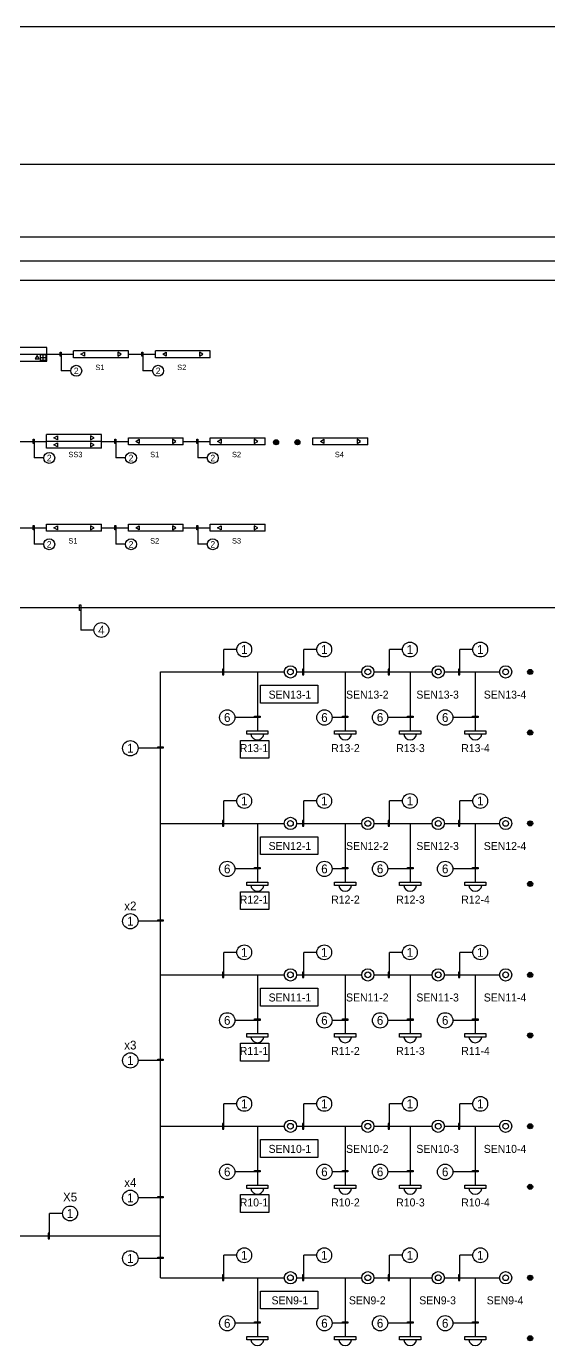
# Model space of a CAD drawing. Header units: millimetres. Extents: x 30232679 to 30326002, y -948068 to -920528.
# Drawn here: x 30244502 to 30250985, y -937818 to -921436 of the extents above; entities that cross this region are included whole.
import ezdxf
from ezdxf.enums import TextEntityAlignment as Align

# ---------------------------------------------------------------- set-up
doc = ezdxf.new("R2010")
doc.units = ezdxf.units.MM
doc.header["$LTSCALE"] = 600
doc.header["$MEASUREMENT"] = 0
doc.layers.get('0').update_dxf_attribs({"linetype": 'CONTINUOUS'})
for name, color, linetype in [('유도관제-TEXT', 7, 'CONTINUOUS'), ('유도관제-공간표시등', 2, 'CONTINUOUS'), ('유도관제-블럭유도등', 2, 'CONTINUOUS'), ('유도관제-센서', 1, 'CONTINUOUS'), ('유도관제-통신', 6, 'CONTINUOUS')]:
    doc.layers.add(name, color=color, linetype=linetype)
doc.styles.add('돋움', font='Dotum.ttf')

# ---------------------------------------------------------------- blocks, each defined once
blk = doc.blocks.new('센서')
at = {"layer": '유도관제-센서'}
for radius in [225, 105]:
    blk.add_circle((0, 0), radius, dxfattribs=at)
blk = doc.blocks.new('공간표시등')
at = {"layer": '유도관제-공간표시등'}
blk.add_lwpolyline([(-100, -309), (-100, 309), (0, 309), (0, -309), (-100, -309)], dxfattribs=at)
blk.add_arc((-76, 0), 190, 97.2604, 262.7396, dxfattribs=at)

msp = doc.modelspace()

# ---------------------------------------------------------------- hatches: boundary and pattern name
at = {"layer": '유도관제-공간표시등'}
for points in [[(30247634, -926601, 1), (30247571, -926601, 1)], [(30247899, -926601, 1), (30247836, -926601, 1)], [(30250788, -930205, 1), (30250724, -930205, 1)], [(30250788, -932085, 1), (30250724, -932085, 1)], [(30250788, -933966, 1), (30250724, -933966, 1)], [(30250788, -935846, 1), (30250724, -935846, 1)], [(30250788, -937727, 1), (30250724, -937727, 1)]]:
    msp.add_hatch(color=2, dxfattribs=at).paths.add_polyline_path(points)
at = {"layer": '유도관제-센서'}
for points in [[(30250788, -929452, 1), (30250724, -929452, 1)], [(30250788, -931333, 1), (30250724, -931333, 1)], [(30250788, -933214, 1), (30250724, -933214, 1)], [(30250788, -935094, 1), (30250724, -935094, 1)], [(30250788, -936975, 1), (30250724, -936975, 1)]]:
    msp.add_hatch(color=2, dxfattribs=at).paths.add_polyline_path(points)

# ---------------------------------------------------------------- linework, layer by layer
at = {"color": 8}
for p, q in [((30233981, -921436), (30268155, -921436)), ((30233981, -924587), (30268155, -924587))]:
    msp.add_line(p, q, dxfattribs=at)
msp.add_lwpolyline([(30244754, -925507), (30245088, -925507)])
at = {"elevation": 0}
for points in [[(30245770, -925507), (30246103, -925507)], [(30244418, -926589), (30244752, -926589)], [(30245434, -926589), (30245768, -926589)], [(30246450, -926589), (30246783, -926589)], [(30244418, -927662), (30244752, -927662)], [(30245434, -927662), (30245768, -927662)], [(30246450, -927662), (30246783, -927662)]]:
    msp.add_lwpolyline(points, dxfattribs=at)
at = {"layer": '유도관제-TEXT', "color": 1}
for p, q in [((30244933, -925533), (30244933, -925713)), ((30245949, -925533), (30245949, -925713)), ((30245053, -925713), (30244933, -925713)), ((30246069, -925713), (30245949, -925713)), ((30244597, -926615), (30244597, -926795)), ((30245613, -926615), (30245613, -926795)), ((30246629, -926615), (30246629, -926795)), ((30244717, -926795), (30244597, -926795)), ((30245733, -926795), (30245613, -926795)), ((30246748, -926795), (30246629, -926795)), ((30244597, -927687), (30244597, -927867)), ((30245613, -927687), (30245613, -927867)), ((30246629, -927687), (30246629, -927867)), ((30244717, -927867), (30244597, -927867)), ((30245733, -927867), (30245613, -927867)), ((30246748, -927867), (30246629, -927867)), ((30245179, -928688), (30245179, -928932)), ((30245341, -928932), (30245179, -928932)), ((30246952, -929418), (30246952, -929174)), ((30247114, -929174), (30246952, -929174)), ((30247945, -929418), (30247945, -929174)), ((30248107, -929174), (30247945, -929174)), ((30249009, -929418), (30249009, -929174)), ((30249171, -929174), (30249009, -929174)), ((30249882, -929418), (30249882, -929174)), ((30250044, -929174), (30249882, -929174)), ((30247334, -930018), (30247090, -930018)), ((30248425, -930018), (30248298, -930018)), ((30249233, -930018), (30248989, -930018)), ((30250040, -930018), (30249796, -930018)), ((30246132, -930400), (30245888, -930400)), ((30246952, -931299), (30246952, -931055)), ((30247114, -931055), (30246952, -931055)), ((30247945, -931299), (30247945, -931055)), ((30248107, -931055), (30247945, -931055)), ((30249009, -931299), (30249009, -931055)), ((30249171, -931055), (30249009, -931055)), ((30249882, -931299), (30249882, -931055)), ((30250044, -931055), (30249882, -931055)), ((30247334, -931898), (30247090, -931898)), ((30248425, -931898), (30248298, -931898)), ((30249233, -931898), (30248989, -931898)), ((30250040, -931898), (30249796, -931898)), ((30246132, -932548), (30245888, -932548)), ((30246952, -933179), (30246952, -932935)), ((30247114, -932935), (30246952, -932935)), ((30247945, -933179), (30247945, -932935)), ((30248107, -932935), (30247945, -932935)), ((30249009, -933179), (30249009, -932935)), ((30249171, -932935), (30249009, -932935)), ((30249882, -933179), (30249882, -932935)), ((30250044, -932935), (30249882, -932935)), ((30247334, -933779), (30247090, -933779)), ((30248425, -933779), (30248298, -933779)), ((30249233, -933779), (30248989, -933779)), ((30250040, -933779), (30249796, -933779)), ((30246132, -934277), (30245888, -934277)), ((30246952, -935060), (30246952, -934816)), ((30247114, -934816), (30246952, -934816)), ((30247945, -935060), (30247945, -934816)), ((30248107, -934816), (30247945, -934816)), ((30249009, -935060), (30249009, -934816)), ((30249171, -934816), (30249009, -934816)), ((30249882, -935060), (30249882, -934816)), ((30250044, -934816), (30249882, -934816)), ((30247334, -935660), (30247090, -935660)), ((30248425, -935660), (30248298, -935660)), ((30249233, -935660), (30248989, -935660)), ((30250040, -935660), (30249796, -935660)), ((30246132, -935983), (30245888, -935983)), ((30244790, -936421), (30244790, -936177)), ((30244952, -936177), (30244790, -936177)), ((30246952, -936940), (30246952, -936696)), ((30247114, -936696), (30246952, -936696)), ((30247945, -936940), (30247945, -936696)), ((30248107, -936696), (30247945, -936696)), ((30249009, -936940), (30249009, -936696)), ((30249171, -936696), (30249009, -936696)), ((30249882, -936940), (30249882, -936696)), ((30250044, -936696), (30249882, -936696)), ((30246132, -936735), (30245888, -936735)), ((30247334, -937540), (30247090, -937540)), ((30248425, -937540), (30248298, -937540)), ((30249233, -937540), (30248989, -937540)), ((30250040, -937540), (30249796, -937540))]:
    msp.add_line(p, q, dxfattribs=at)
for points in [[(30244933, -925482), (30244933, -925533), (30244921, -925533), (30244921, -925482)], [(30245179, -928619), (30245179, -928688), (30245162, -928688), (30245162, -928619)], [(30246952, -929487), (30246952, -929418), (30246935, -929418), (30246935, -929487)], [(30247945, -929487), (30247945, -929418), (30247928, -929418), (30247928, -929487)], [(30249009, -929487), (30249009, -929418), (30248992, -929418), (30248992, -929487)], [(30249882, -929487), (30249882, -929418), (30249865, -929418), (30249865, -929487)], [(30247403, -930018), (30247334, -930018), (30247334, -930001), (30247403, -930001)], [(30248494, -930018), (30248425, -930018), (30248425, -930001), (30248494, -930001)], [(30249302, -930018), (30249233, -930018), (30249233, -930001), (30249302, -930001)], [(30250109, -930018), (30250040, -930018), (30250040, -930001), (30250109, -930001)], [(30246201, -930400), (30246132, -930400), (30246132, -930383), (30246201, -930383)], [(30246952, -931368), (30246952, -931299), (30246935, -931299), (30246935, -931368)], [(30247945, -931368), (30247945, -931299), (30247928, -931299), (30247928, -931368)], [(30249009, -931368), (30249009, -931299), (30248992, -931299), (30248992, -931368)], [(30249882, -931368), (30249882, -931299), (30249865, -931299), (30249865, -931368)], [(30247403, -931898), (30247334, -931898), (30247334, -931882), (30247403, -931882)], [(30248494, -931898), (30248425, -931898), (30248425, -931882), (30248494, -931882)], [(30249302, -931898), (30249233, -931898), (30249233, -931882), (30249302, -931882)], [(30250109, -931898), (30250040, -931898), (30250040, -931882), (30250109, -931882)], [(30246201, -932548), (30246132, -932548), (30246132, -932532), (30246201, -932532)], [(30246952, -933248), (30246952, -933179), (30246935, -933179), (30246935, -933248)], [(30247945, -933248), (30247945, -933179), (30247928, -933179), (30247928, -933248)], [(30249009, -933248), (30249009, -933179), (30248992, -933179), (30248992, -933248)], [(30249882, -933248), (30249882, -933179), (30249865, -933179), (30249865, -933248)], [(30247403, -933779), (30247334, -933779), (30247334, -933762), (30247403, -933762)], [(30248494, -933779), (30248425, -933779), (30248425, -933762), (30248494, -933762)], [(30249302, -933779), (30249233, -933779), (30249233, -933762), (30249302, -933762)], [(30250109, -933779), (30250040, -933779), (30250040, -933762), (30250109, -933762)], [(30246201, -934277), (30246132, -934277), (30246132, -934260), (30246201, -934260)], [(30246952, -935129), (30246952, -935060), (30246935, -935060), (30246935, -935129)], [(30247945, -935129), (30247945, -935060), (30247928, -935060), (30247928, -935129)], [(30249009, -935129), (30249009, -935060), (30248992, -935060), (30248992, -935129)], [(30249882, -935129), (30249882, -935060), (30249865, -935060), (30249865, -935129)], [(30247403, -935660), (30247334, -935660), (30247334, -935643), (30247403, -935643)], [(30248494, -935660), (30248425, -935660), (30248425, -935643), (30248494, -935643)], [(30249302, -935660), (30249233, -935660), (30249233, -935643), (30249302, -935643)], [(30250109, -935660), (30250040, -935660), (30250040, -935643), (30250109, -935643)], [(30246201, -935983), (30246132, -935983), (30246132, -935967), (30246201, -935967)], [(30244790, -936490), (30244790, -936421), (30244773, -936421), (30244773, -936490)], [(30246201, -936735), (30246132, -936735), (30246132, -936719), (30246201, -936719)], [(30246952, -937009), (30246952, -936940), (30246935, -936940), (30246935, -937009)], [(30247945, -937009), (30247945, -936940), (30247928, -936940), (30247928, -937009)], [(30249009, -937009), (30249009, -936940), (30248992, -936940), (30248992, -937009)], [(30249882, -937009), (30249882, -936940), (30249865, -936940), (30249865, -937009)], [(30247403, -937540), (30247334, -937540), (30247334, -937524), (30247403, -937524)], [(30248494, -937540), (30248425, -937540), (30248425, -937524), (30248494, -937524)], [(30249302, -937540), (30249233, -937540), (30249233, -937524), (30249302, -937524)], [(30250109, -937540), (30250040, -937540), (30250040, -937524), (30250109, -937524)]]:
    msp.add_lwpolyline(points, close=True, dxfattribs=at)
at = {"layer": '유도관제-TEXT', "color": 1, "elevation": 0}
for points in [[(30245949, -925482), (30245949, -925533), (30245937, -925533), (30245937, -925482)], [(30244597, -926564), (30244597, -926615), (30244585, -926615), (30244585, -926564)], [(30245613, -926564), (30245613, -926615), (30245601, -926615), (30245601, -926564)], [(30246629, -926564), (30246629, -926615), (30246616, -926615), (30246616, -926564)], [(30244597, -927636), (30244597, -927687), (30244585, -927687), (30244585, -927636)], [(30245613, -927636), (30245613, -927687), (30245601, -927687), (30245601, -927636)], [(30246629, -927636), (30246629, -927687), (30246616, -927687), (30246616, -927636)]]:
    msp.add_lwpolyline(points, close=True, dxfattribs=at)
at = {"layer": '유도관제-TEXT', "color": 4}
for points in [[(30247408, -929618), (30248118, -929618), (30248118, -929840), (30247408, -929840)], [(30247158, -930302), (30247513, -930302), (30247513, -930524), (30247158, -930524)], [(30247408, -931499), (30248118, -931499), (30248118, -931721), (30247408, -931721)], [(30247158, -932182), (30247513, -932182), (30247513, -932404), (30247158, -932404)], [(30247408, -933379), (30248118, -933379), (30248118, -933601), (30247408, -933601)], [(30247158, -934063), (30247513, -934063), (30247513, -934285), (30247158, -934285)], [(30247408, -935260), (30248118, -935260), (30248118, -935482), (30247408, -935482)], [(30247158, -935943), (30247513, -935943), (30247513, -936166), (30247158, -936166)], [(30247408, -937141), (30248118, -937141), (30248118, -937363), (30247408, -937363)]]:
    msp.add_lwpolyline(points, close=True, dxfattribs=at)
at = {"layer": '유도관제-TEXT', "color": 1}
for centre, radius in [((30245121, -925713), 68.1), ((30246137, -925713), 68.1), ((30244785, -926795), 68.1), ((30245801, -926795), 68.1), ((30246816, -926795), 68.1), ((30244785, -927867), 68.1), ((30245801, -927867), 68.1), ((30246816, -927867), 68.1), ((30245433, -928932), 92.2), ((30247206, -929174), 92.2), ((30248199, -929174), 92.2), ((30249263, -929174), 92.2), ((30250136, -929174), 92.2), ((30246995, -930018), 95.4), ((30248202, -930018), 95.4), ((30248893, -930018), 95.4), ((30249701, -930018), 95.4), ((30245792, -930400), 95.4), ((30247206, -931055), 92.2), ((30248199, -931055), 92.2), ((30249263, -931055), 92.2), ((30250136, -931055), 92.2), ((30246995, -931898), 95.4), ((30248202, -931898), 95.4), ((30248893, -931898), 95.4), ((30249701, -931898), 95.4), ((30245792, -932548), 95.4), ((30247206, -932935), 92.2), ((30248199, -932935), 92.2), ((30249263, -932935), 92.2), ((30250136, -932935), 92.2), ((30246995, -933779), 95.4), ((30248202, -933779), 95.4), ((30248893, -933779), 95.4), ((30249701, -933779), 95.4), ((30245792, -934277), 95.4), ((30247206, -934816), 92.2), ((30248199, -934816), 92.2), ((30249263, -934816), 92.2), ((30250136, -934816), 92.2), ((30246995, -935660), 95.4), ((30248202, -935660), 95.4), ((30248893, -935660), 95.4), ((30249701, -935660), 95.4), ((30245792, -935983), 95.4), ((30245044, -936177), 92.2), ((30245792, -936735), 95.4), ((30247206, -936696), 92.2), ((30248199, -936696), 92.2), ((30249263, -936696), 92.2), ((30250136, -936696), 92.2), ((30246995, -937540), 95.4), ((30248202, -937540), 95.4), ((30248893, -937540), 95.4), ((30249701, -937540), 95.4)]:
    msp.add_circle(centre, radius, dxfattribs=at)
at = {"layer": '유도관제-공간표시등', "color": 2}
for centre, radius in [((30247602, -926601), 31.3), ((30247867, -926601), 31.3), ((30250756, -930205), 31.8), ((30250756, -932085), 31.8), ((30250756, -933966), 31.8), ((30250756, -935846), 31.8), ((30250756, -937727), 31.8)]:
    msp.add_circle(centre, radius, dxfattribs=at)
at = {"layer": '유도관제-블럭유도등', "color": 4}
for p, q in [((30244754, -925422), (30244072, -925422)), ((30244072, -925507), (30244754, -925507)), ((30244634, -925521), (30244609, -925564)), ((30244609, -925564), (30244659, -925564)), ((30244659, -925564), (30244634, -925521)), ((30244748, -925513), (30244675, -925513)), ((30244675, -925586), (30244675, -925513)), ((30244748, -925550), (30244675, -925550)), ((30244712, -925586), (30244712, -925513)), ((30244748, -925586), (30244748, -925513)), ((30244754, -925507), (30244754, -925422)), ((30244754, -925592), (30244754, -925507)), ((30245088, -925550), (30245088, -925465)), ((30245770, -925465), (30245088, -925465)), ((30245770, -925550), (30245088, -925550)), ((30245770, -925550), (30245770, -925465)), ((30246103, -925550), (30246103, -925465)), ((30246785, -925465), (30246103, -925465)), ((30246785, -925550), (30246103, -925550)), ((30246785, -925550), (30246785, -925465)), ((30244072, -925592), (30244754, -925592)), ((30244748, -925586), (30244675, -925586)), ((30244752, -926589), (30244752, -926504)), ((30245434, -926504), (30244752, -926504)), ((30245434, -926589), (30245434, -926504)), ((30245768, -926547), (30246450, -926547)), ((30245768, -926632), (30245768, -926547)), ((30246450, -926632), (30246450, -926547)), ((30246783, -926547), (30247465, -926547)), ((30246783, -926632), (30246783, -926547)), ((30247465, -926632), (30247465, -926547)), ((30248060, -926547), (30248742, -926547)), ((30248060, -926632), (30248060, -926547)), ((30248742, -926632), (30248742, -926547)), ((30244752, -926675), (30244752, -926589)), ((30245434, -926589), (30244752, -926589)), ((30245434, -926675), (30244752, -926675)), ((30245434, -926675), (30245434, -926589)), ((30246450, -926632), (30245768, -926632)), ((30247465, -926632), (30246783, -926632)), ((30248742, -926632), (30248060, -926632)), ((30244752, -927619), (30245434, -927619)), ((30244752, -927704), (30244752, -927619)), ((30245434, -927704), (30245434, -927619)), ((30245768, -927619), (30246450, -927619)), ((30245768, -927704), (30245768, -927619)), ((30246450, -927704), (30246450, -927619)), ((30246783, -927619), (30247465, -927619)), ((30246783, -927704), (30246783, -927619)), ((30247465, -927704), (30247465, -927619)), ((30245434, -927704), (30244752, -927704)), ((30246450, -927704), (30245768, -927704)), ((30247465, -927704), (30246783, -927704))]:
    msp.add_line(p, q, dxfattribs=at)
for points in [[(30245179, -925507), (30245223, -925482), (30245223, -925532)], [(30245678, -925507), (30245635, -925482), (30245635, -925532)]]:
    msp.add_lwpolyline(points, close=True, dxfattribs=at)
at = {"layer": '유도관제-블럭유도등', "color": 4, "elevation": 0}
for points in [[(30246195, -925507), (30246238, -925482), (30246238, -925532)], [(30246694, -925507), (30246651, -925482), (30246651, -925532)], [(30244844, -926547), (30244887, -926522), (30244887, -926572)], [(30245342, -926547), (30245299, -926522), (30245299, -926572)], [(30244844, -926632), (30244887, -926607), (30244887, -926657)], [(30245342, -926632), (30245299, -926607), (30245299, -926657)], [(30245859, -926589), (30245902, -926564), (30245902, -926614)], [(30246358, -926589), (30246315, -926564), (30246315, -926614)], [(30246875, -926589), (30246918, -926564), (30246918, -926614)], [(30247374, -926589), (30247330, -926564), (30247330, -926614)], [(30248152, -926589), (30248195, -926564), (30248195, -926614)], [(30248650, -926589), (30248607, -926564), (30248607, -926614)], [(30244844, -927662), (30244887, -927637), (30244887, -927687)], [(30245342, -927662), (30245299, -927637), (30245299, -927687)], [(30245859, -927662), (30245902, -927637), (30245902, -927687)], [(30246358, -927662), (30246315, -927637), (30246315, -927687)], [(30246875, -927662), (30246918, -927637), (30246918, -927687)], [(30247374, -927662), (30247330, -927637), (30247330, -927687)]]:
    msp.add_lwpolyline(points, close=True, dxfattribs=at)
at = {"layer": '유도관제-센서', "color": 2}
for centre in [(30250756, -929452), (30250756, -931333), (30250756, -933214), (30250756, -935094), (30250756, -936975)]:
    msp.add_circle(centre, 31.8, dxfattribs=at)
at = {"layer": '유도관제-통신'}
for p, q in [((30253784, -923151), (30234418, -923151)), ((30254091, -924053), (30234854, -924053)), ((30254994, -924353), (30236122, -924353)), ((30236544, -928653), (30255290, -928653)), ((30246166, -936975), (30246166, -929452)), ((30236143, -936456), (30246166, -936456))]:
    msp.add_line(p, q, dxfattribs=at)
at = {"layer": '유도관제-통신', "color": 6}
for p, q in [((30246166, -929452), (30247704, -929452)), ((30247369, -929452), (30247369, -930183)), ((30247857, -929452), (30248665, -929452)), ((30248460, -929452), (30248460, -930183)), ((30248818, -929452), (30249538, -929452)), ((30249267, -929452), (30249267, -930183)), ((30249691, -929452), (30250376, -929452)), ((30250075, -929452), (30250075, -930183)), ((30246166, -931333), (30247704, -931333)), ((30247369, -931333), (30247369, -932063)), ((30247857, -931333), (30248665, -931333)), ((30248460, -931333), (30248460, -932063)), ((30248818, -931333), (30249538, -931333)), ((30249267, -931333), (30249267, -932063)), ((30249691, -931333), (30250376, -931333)), ((30250075, -931333), (30250075, -932063)), ((30246166, -933214), (30247704, -933214)), ((30247369, -933214), (30247369, -933944)), ((30247857, -933214), (30248665, -933214)), ((30248460, -933214), (30248460, -933944)), ((30248818, -933214), (30249538, -933214)), ((30249267, -933214), (30249267, -933944)), ((30249691, -933214), (30250376, -933214)), ((30250075, -933214), (30250075, -933944)), ((30246166, -935094), (30247704, -935094)), ((30247369, -935094), (30247369, -935825)), ((30247857, -935094), (30248665, -935094)), ((30248460, -935094), (30248460, -935825)), ((30248818, -935094), (30249538, -935094)), ((30249267, -935094), (30249267, -935825)), ((30249691, -935094), (30250376, -935094)), ((30250075, -935094), (30250075, -935825)), ((30246166, -936975), (30247704, -936975)), ((30247369, -936975), (30247369, -937705)), ((30247857, -936975), (30248665, -936975)), ((30248460, -936975), (30248460, -937705)), ((30248818, -936975), (30249538, -936975)), ((30249267, -936975), (30249267, -937705)), ((30249691, -936975), (30250376, -936975)), ((30250075, -936975), (30250075, -937705))]:
    msp.add_line(p, q, dxfattribs=at)

# ---------------------------------------------------------------- block references
at = {"layer": '유도관제-공간표시등', "xscale": 0.4241020101035247, "yscale": 0.4241020101035247, "zscale": 0.4241020101035247, "rotation": 90}
for p in [(30247369, -930183), (30248460, -930183), (30249267, -930183), (30250075, -930183), (30247369, -932063), (30248460, -932063), (30249267, -932063), (30250075, -932063), (30247369, -933944), (30248460, -933944), (30249267, -933944), (30250075, -933944), (30247369, -935825), (30248460, -935825), (30249267, -935825), (30250075, -935825), (30247369, -937705), (30248460, -937705), (30249267, -937705), (30250075, -937705)]:
    msp.add_blockref('공간표시등', p, dxfattribs=at)
at = {"layer": '유도관제-센서', "xscale": 0.3392816080595367, "yscale": 0.3392816080595367, "zscale": 0.3392816080595367, "rotation": 270}
for p in [(30247780, -929452), (30248741, -929452), (30249615, -929452), (30250452, -929452), (30247780, -931333), (30248741, -931333), (30249615, -931333), (30250452, -931333), (30247780, -933214), (30248741, -933214), (30249615, -933214), (30250452, -933214), (30247780, -935094), (30248741, -935094), (30249615, -935094), (30250452, -935094), (30247780, -936975), (30248741, -936975), (30249615, -936975), (30250452, -936975)]:
    msp.add_blockref('센서', p, dxfattribs=at)

# ---------------------------------------------------------------- texts
at = {"layer": '유도관제-TEXT', "style": '돋움'}
for s, height, p in [('2', 81, (30245121, -925713)), ('2', 81, (30246137, -925713)), ('2', 81, (30244785, -926795)), ('2', 81, (30245801, -926795)), ('2', 81, (30246816, -926795)), ('2', 81, (30244785, -927867)), ('2', 81, (30245801, -927867)), ('2', 81, (30246816, -927867)), ('4', 110, (30245433, -928932)), ('1', 110, (30247206, -929174)), ('1', 110, (30248199, -929174)), ('1', 110, (30249263, -929174)), ('1', 110, (30250136, -929174)), ('6', 110, (30246995, -930018)), ('6', 110, (30248202, -930018)), ('6', 110, (30248893, -930018)), ('6', 110, (30249701, -930018)), ('1', 110, (30245792, -930400)), ('1', 110, (30247206, -931055)), ('1', 110, (30248199, -931055)), ('1', 110, (30249263, -931055)), ('1', 110, (30250136, -931055)), ('6', 110, (30246995, -931898)), ('6', 110, (30248202, -931898)), ('6', 110, (30248893, -931898)), ('6', 110, (30249701, -931898)), ('x2', 109.7, (30245792, -932358)), ('1', 110, (30245792, -932548)), ('1', 110, (30247206, -932935)), ('1', 110, (30248199, -932935)), ('1', 110, (30249263, -932935)), ('1', 110, (30250136, -932935)), ('6', 110, (30246995, -933779)), ('6', 110, (30248202, -933779)), ('6', 110, (30248893, -933779)), ('6', 110, (30249701, -933779)), ('x3', 109.7, (30245792, -934086)), ('1', 110, (30245792, -934277)), ('1', 110, (30247206, -934816)), ('1', 110, (30248199, -934816)), ('1', 110, (30249263, -934816)), ('1', 110, (30250136, -934816)), ('6', 110, (30246995, -935660)), ('6', 110, (30248202, -935660)), ('6', 110, (30248893, -935660)), ('6', 110, (30249701, -935660)), ('x4', 109.7, (30245792, -935793)), ('X5', 109.7, (30245044, -935973)), ('1', 110, (30245792, -935983)), ('1', 110, (30245044, -936177)), ('1', 110, (30245792, -936735)), ('1', 110, (30247206, -936696)), ('1', 110, (30248199, -936696)), ('1', 110, (30249263, -936696)), ('1', 110, (30250136, -936696)), ('6', 110, (30246995, -937540)), ('6', 110, (30248202, -937540)), ('6', 110, (30248893, -937540)), ('6', 110, (30249701, -937540))]:
    msp.add_text(s, height=height, dxfattribs=at).set_placement(p, align=Align.MIDDLE)
at = {"layer": '유도관제-TEXT', "color": 7, "style": '돋움'}
for s, p in [('S1', (30245358, -925704)), ('S2', (30246374, -925704)), ('SS3', (30245023, -926786)), ('S1', (30246038, -926786)), ('S2', (30247054, -926786)), ('S4', (30248331, -926786)), ('S1', (30245023, -927858)), ('S2', (30246038, -927858)), ('S3', (30247054, -927858))]:
    msp.add_text(s, height=67.1, dxfattribs=at).set_placement(p)
for s, p in [('SEN13-1', (30247773, -929734)), ('SEN13-2', (30248734, -929734)), ('SEN13-3', (30249607, -929734)), ('SEN13-4', (30250444, -929734)), ('R13-1', (30247328, -930398)), ('R13-2', (30248463, -930398)), ('R13-3', (30249270, -930398)), ('R13-4', (30250078, -930398)), ('SEN12-1', (30247773, -931614)), ('SEN12-2', (30248734, -931614)), ('SEN12-3', (30249607, -931614)), ('SEN12-4', (30250444, -931614)), ('R12-1', (30247328, -932279)), ('R12-2', (30248463, -932279)), ('R12-3', (30249270, -932279)), ('R12-4', (30250078, -932279)), ('SEN11-1', (30247773, -933495)), ('SEN11-2', (30248734, -933495)), ('SEN11-3', (30249607, -933495)), ('SEN11-4', (30250444, -933495)), ('R11-1', (30247328, -934159)), ('R11-2', (30248463, -934159)), ('R11-3', (30249270, -934159)), ('R11-4', (30250078, -934159)), ('SEN10-1', (30247773, -935375)), ('SEN10-2', (30248734, -935375)), ('SEN10-3', (30249607, -935375)), ('SEN10-4', (30250444, -935375)), ('R10-1', (30247328, -936040)), ('R10-2', (30248463, -936040)), ('R10-3', (30249270, -936040)), ('R10-4', (30250078, -936040)), ('SEN9-1', (30247773, -937256)), ('SEN9-2', (30248734, -937256)), ('SEN9-3', (30249607, -937256)), ('SEN9-4', (30250444, -937256))]:
    msp.add_text(s, height=99.4, dxfattribs=at).set_placement(p, align=Align.MIDDLE_CENTER)

doc.saveas('drawing.dxf')
